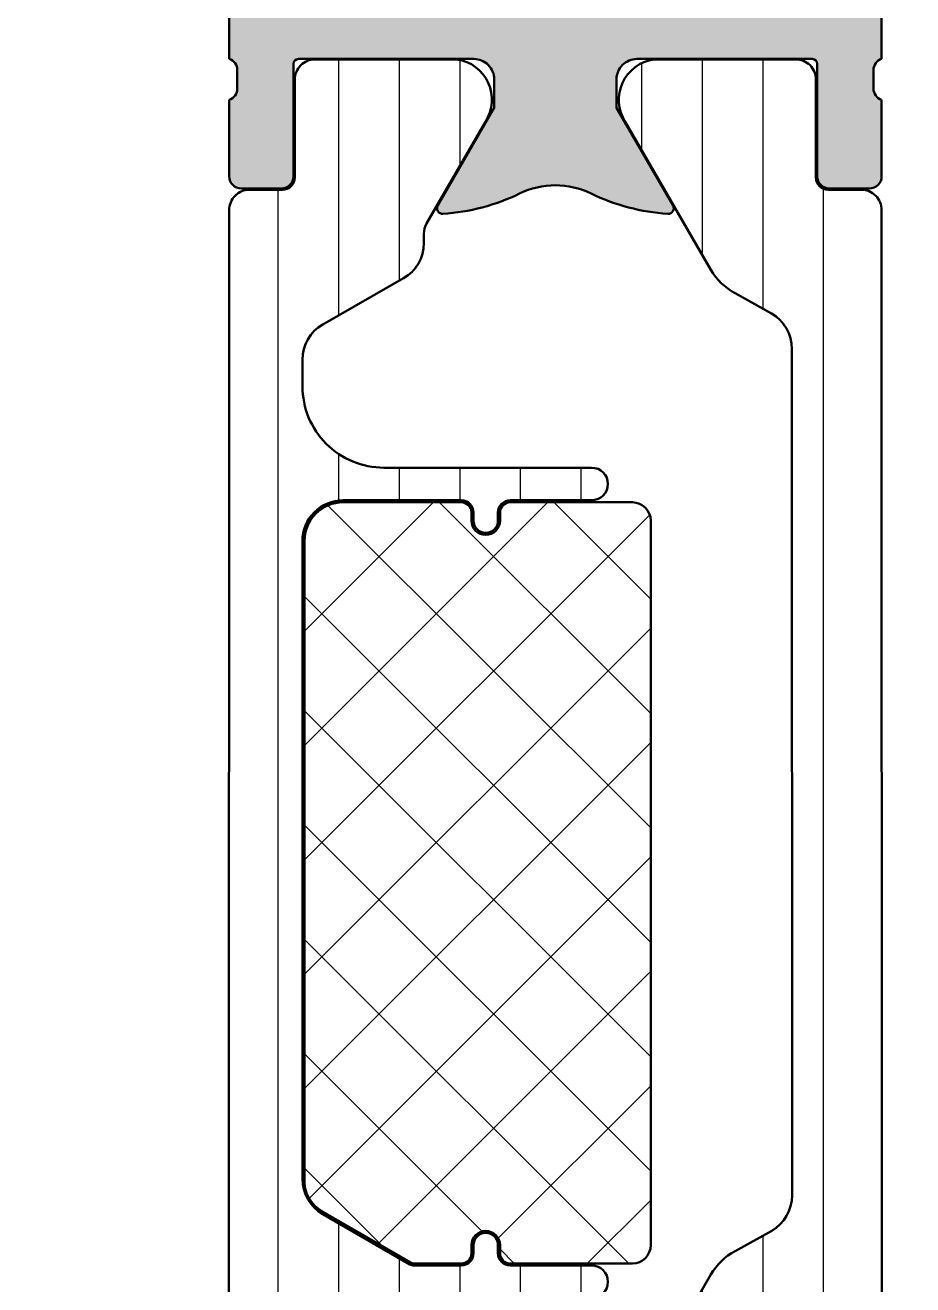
# Model space of a CAD drawing. Extents: x 0 to 76, y 0 to 83.8.
# Drawn here: x 25 to 46.76, y 21.42 to 52.33 of the extents above; entities that cross this region are included whole.
import ezdxf

# ---------------------------------------------------------------- set-up
doc = ezdxf.new("R2010")
doc.units = 0
for name, color, linetype, lineweight in [('0S-Alu contour', 7, 'Continuous', 50), ('0S-Alu hatch', 252, 'Continuous', 25), ('0S-Plastic contour', 254, 'Continuous', 50), ('0S-Plastic hatch', 253, 'Continuous', 25), ('0S-PT contour', 91, 'Continuous', 50), ('0S-PT hatch', 103, 'Continuous', 25)]:
    doc.layers.add(name, color=color, linetype=linetype, lineweight=lineweight)
pattern_1 = [(90, (0, 0), (-1.4859, 0), [])]

# ---------------------------------------------------------------- blocks, each defined once
blk = doc.blocks.new('188110__73A11EED_6D02_4D43_920F_D98E52073BBD_')
at = {"layer": '0S-Alu hatch'}
h = blk.add_hatch(color=256, dxfattribs=at)
edge = h.paths.add_edge_path()
edge.add_line((25.00006754422214, 80.4999984756112), (26.10004313015965, 79.40000000149011))
edge.add_line((26.10004313015965, 79.40000000149011), (26.70004923367527, 79.40000000149011))
edge.add_line((26.70004923367527, 79.40000000149011), (26.70004923367527, 80.90000000149011))
edge.add_ellipse((27.70008791774673, 80.89996143663254), major_axis=(-1.00003868481505, 0), ratio=1, start_angle=270.0022163482903, end_angle=359.9977904818039, ccw=False)
edge.add_line((27.70004923367527, 81.9000001206994), (29.00006754422215, 81.9000001206994))
edge.add_ellipse((29.00002168257582, 80.89995425905852), major_axis=(-1.000045862692467, 0), ratio=1, start_angle=180.0026207279867, end_angle=269.9973724417299, ccw=False)
edge.add_line((30.00006754422214, 80.90000000148846), (30.00003702664402, 74.90000000149011))
edge.add_ellipse((29.47506123431158, 74.40000000149011), major_axis=(-0.7249824705019245, 0), ratio=1, start_angle=136.395861616386, end_angle=223.6041383836141, ccw=False)
edge.add_line((30.00003702664402, 73.90000000149011), (30.00003702664402, 66.90000000149011))
edge.add_ellipse((29.00008427635166, 66.89995275275876), major_axis=(-0.9999527514086359, 0), ratio=1, start_angle=89.99904127429818, end_angle=180.0027072806921, ccw=False)
edge.add_line((29.00006754422215, 65.90000000149011), (27.70004923367527, 65.90000000149011))
edge.add_ellipse((27.7000690568231, 66.90001982463795), major_axis=(-1.000019823344312, 0), ratio=1, start_angle=0.0011357599706229848, end_angle=89.998864239807, ccw=False)
edge.add_line((26.70004923367527, 66.90000000149399), (26.70004923367527, 69.40000000149011))
edge.add_line((26.70004923367527, 69.40000000149011), (26.20004923367527, 69.40000000149011))
edge.add_arc((26.20008359924379, 68.3999656359216), 1.000034366158989, 90.00196893437207, 179.9980310656152)
edge.add_line((25.20004923367527, 68.40000000149034), (25.20004923367527, 62.69999542385339))
edge.add_arc((25.70005197454288, 62.699998164721), 0.5000027408751163, 180.0003140784807, 269.999685921429)
edge.add_line((25.70004923367526, 62.19999542385339), (26.20004923367527, 62.19999542385339))
edge.add_arc((26.20004649280767, 62.699998164721), 0.5000027408751163, 270.0003140785702, 359.9996859215192)
edge.add_line((26.70004923367527, 62.69999542385417), (26.70004923367527, 63.6999954238534))
edge.add_ellipse((27.20003635209909, 63.70000830542958), major_axis=(-0.4999871185897603, 0), ratio=1, start_angle=-90.00147615792758, end_angle=0.0014761580922026951, ccw=False)
edge.add_line((27.20004923367528, 64.1999954238534), (29.50006754422215, 64.1999954238534))
edge.add_ellipse((29.50004340446722, 63.69997128409846), major_axis=(-0.500024140337627, 0), ratio=1, start_angle=180.0027660786491, end_angle=269.99723392139543, ccw=False)
edge.add_line((30.00006754422214, 63.69999542385379), (30.0000370267483, 51.50004016059359))
edge.add_ellipse((29.92118855081943, 51.23247874854122), major_axis=(-0.2789376119775906, 0), ratio=1, start_angle=178.835410625902, end_angle=253.5801235805097, ccw=False)
edge.add_line((30.20006854422215, 51.22680947561971), (30.20006854422215, 50.77321547561971))
edge.add_ellipse((29.92120044857897, 50.76755481614266), major_axis=(-0.2789255417371575, 0), ratio=1, start_angle=106.4245945553563, end_angle=181.1628700728853, ccw=False)
edge.add_line((30.00006754422215, 50.50001147561971), (30.00006754422215, 48.62000047561121))
edge.add_arc((30.30006754422216, 48.62000047561121), 0.3000000000000158, 180, 269.9999999999993)
edge.add_line((30.30006754422216, 48.32000047561119), (31.28004186326493, 48.3200004756112))
edge.add_arc((31.28004186326493, 48.62000047561121), 0.3000000000000114, 270, 360)
edge.add_line((31.58004186326494, 48.62000047561121), (31.58004186326494, 51.37999847561118))
edge.add_ellipse((31.70003423387041, 51.37999847561118), major_axis=(-0.1199923706054733, 0), ratio=1, start_angle=270.0000000000034, end_angle=360, ccw=False)
edge.add_line((31.7000342338704, 51.49999084621666), (36.00003702664402, 51.49999084621668))
edge.add_ellipse((36.00004990889769, 51.00000372860872), major_axis=(-0.4999871177739147, 0), ratio=1, start_angle=179.9993980350858, end_angle=270.0014762355673, ccw=False)
edge.add_line((36.50003702664402, 50.99999847560919), (36.50003702664402, 50.29999389797449))
edge.add_line((36.50003702664402, 50.29999389797449), (35.11583307866022, 47.90247445817282))
edge.add_arc((35.23274660416193, 47.83497462443403), 0.1350000000000169, 150.0000814796221, 273.5758500061804)
edge.add_arc((34.92931728982066, 52.69050298406671), 4.999999999999906, 273.5758500061798, 296.0194624911526)
edge.add_ellipse((38.00005228543309, 46.39998737827407), major_axis=(-2.000000000000069, 0), ratio=1, start_angle=243.9805375088481, end_angle=296.0194624911526, ccw=False)
edge.add_arc((41.07078728104556, 52.69050298406675), 4.999999999999952, 243.9805375088468, 266.4241499938195)
edge.add_arc((40.76735796670424, 47.83497462443401), 0.1350000000000055, 266.4241499938192, 389.999918520385)
edge.add_line((40.88427149220593, 47.90247445817281), (39.50006754422215, 50.29999389797449))
edge.add_line((39.50006754422215, 50.29999389797449), (39.50006754422215, 50.99999847561122))
edge.add_ellipse((40.0000444809058, 51.00001390982674), major_axis=(-0.4999769369218777, 0), ratio=1, start_angle=-90.0026429832883, end_angle=0.0017687124012013555, ccw=False)
edge.add_line((40.00006754422215, 51.49999084621668), (44.3000628809943, 51.49999830221812))
edge.add_ellipse((44.3000628809943, 51.37999847561118), major_axis=(-0.1199998266069286, 0), ratio=1, start_angle=180, end_angle=269.9999999999966, ccw=False)
edge.add_line((44.42006270760122, 51.37999847561119), (44.42006270760123, 48.62000047561121))
edge.add_arc((44.72006270760124, 48.62000047561121), 0.3000000000000149, 180, 270)
edge.add_line((44.72006270760124, 48.3200004756112), (45.70003702664401, 48.3200004756112))
edge.add_arc((45.70003702664401, 48.62000047561121), 0.3000000000000114, 270, 360)
edge.add_line((46.00003702664402, 48.62000047561121), (46.00003702664401, 50.50001147561971))
edge.add_ellipse((46.07890412228719, 50.76755481614266), major_axis=(-0.2789255417371639, 0), ratio=1, start_angle=-1.1628700728853119, end_angle=73.57540544464138, ccw=False)
edge.add_line((45.80003602664401, 50.77321547561971), (45.80003602664401, 51.22680947561971))
edge.add_ellipse((46.07887347318704, 51.23247788361809), major_axis=(-0.2788950563274168, 0), ratio=1, start_angle=-73.5801235805111, end_angle=1.1645893740997053, ccw=False)
edge.add_line((46.00003702664402, 51.4999984756112), (46.00003702664402, 63.6999954238534))
edge.add_ellipse((46.50007135938994, 63.69996109110747), major_axis=(-0.5000343339245756, 0), ratio=1, start_angle=270.00393397274615, end_angle=359.9960660272659, ccw=False)
edge.add_line((46.50003702664402, 64.1999954238534), (48.80002481961277, 64.1999954238534))
edge.add_ellipse((48.80008485130126, 63.70005545554188), major_axis=(-0.4999399719157521, 0), ratio=1, start_angle=179.9931200492192, end_angle=270.00687995077146, ccw=False)
edge.add_line((49.30002481961277, 63.69999542385332), (49.30002481961277, 62.69999542385339))
edge.add_arc((49.80007477082868, 62.70004537506931), 0.5000499537107921, 180.0057234159238, 269.9942765840954)
edge.add_line((49.80002481961277, 62.19999542385339), (50.30002481961277, 62.19999542385339))
edge.add_arc((50.30006922487661, 62.69995101858956), 0.4999555967081668, 269.9949110796518, 360.0050889203089)
edge.add_line((50.80002481961277, 62.69999542385305), (50.80002481961277, 68.40000000149011))
edge.add_arc((49.800047266442, 68.40002244831933), 0.9999775534227083, 359.9987138623324, 450.0012861374472)
edge.add_line((49.80002481961277, 69.40000000149011), (49.30002481961277, 69.40000000149011))
edge.add_line((49.30002481961277, 69.40000000149011), (49.30002481961277, 66.90000000149011))
edge.add_ellipse((48.30006179330644, 66.89996302779645), major_axis=(-0.9999630269898847, 0), ratio=1, start_angle=89.9978814850715, end_angle=180.0021185150526, ccw=False)
edge.add_line((48.30002481961277, 65.90000000149011), (47.00003702664402, 65.90000000149011))
edge.add_ellipse((47.0000240648345, 66.8999870396806), major_axis=(-0.999987038274488, 0), ratio=1, start_angle=-0.0007426667733057002, end_angle=90.00074266660693, ccw=False)
edge.add_line((46.00003702664402, 66.90000000149303), (46.00003702664402, 73.90000000149011))
edge.add_ellipse((46.52504282592169, 74.40000000149011), major_axis=(-0.7250041994879663, 0), ratio=1, start_angle=-43.6025028992575, end_angle=43.602502899257615, ccw=False)
edge.add_line((46.00003702664401, 74.90000000149011), (46.00003702664402, 80.90000000149011))
edge.add_ellipse((47.00004293198047, 80.89999421536365), major_axis=(-1.00000590535319, 0), ratio=1, start_angle=270.00033834885755, end_angle=359.999668481771, ccw=False)
edge.add_line((47.00003702664401, 81.9000001206994), (48.30002481961277, 81.9000001206994))
edge.add_ellipse((48.30004294307529, 80.90001824415975), major_axis=(-0.9999818767038826, 0), ratio=1, start_angle=179.9989547529905, end_angle=270.001038416732, ccw=False)
edge.add_line((49.30002481961277, 80.90000000148856), (49.30002481961277, 79.40000000149011))
edge.add_line((49.30002481961277, 79.40000000149011), (49.90006144070651, 79.40000000149011))
edge.add_line((49.90006144070651, 79.40000000149011), (51.00003702664402, 80.4999984756112))
edge.add_line((51.00003702664402, 80.4999984756112), (51.00003702664402, 83.8))
edge.add_line((51.00003702664402, 83.8), (25.00006754422214, 83.8))
edge.add_line((25.00006754422214, 83.8), (25.00006754422214, 80.4999984756112))
edge = h.paths.add_edge_path()
edge.add_ellipse((32.30005169783425, 81.39999601145223), major_axis=(-0.4999963606566019, 0), ratio=1, start_angle=-90.0004170425878, end_angle=0.00041704286462618256, ccw=False)
edge.add_line((32.3000553371909, 81.89999237209558), (43.70001871609715, 81.9000000014901))
edge.add_ellipse((43.70001028875083, 81.39996105565606), major_axis=(-0.5000389459050733, 0), ratio=1, start_angle=180.0035883201383, end_angle=269.99903437246246, ccw=False)
edge.add_line((44.20004923367527, 81.39999237209558), (44.20004923367527, 53.70000305324907))
edge.add_ellipse((43.70002591571765, 53.70002637120554), major_axis=(-0.5000233185013218, 0), ratio=1, start_angle=90.00267191650698, end_angle=179.9973280836253, ccw=False)
edge.add_line((43.70004923367527, 53.20000305324793), (32.3000553371909, 53.20000305324793))
edge.add_ellipse((32.30004245561473, 53.69999017167176), major_axis=(-0.4999871185897719, 0), ratio=1, start_angle=-0.0014761580922026951, end_angle=90.0014761579261, ccw=False)
edge.add_line((31.8000553371909, 53.70000305324793), (31.80005533719089, 81.39999237209317))
at = {"layer": '0S-Alu contour', "color": 7}
for points in [[(49.30002481961277, 80.90000000148856), (49.30002481961277, 79.40000000149011), (49.90006144070651, 79.40000000149011), (51.00003702664402, 80.4999984756112), (51.00003702664402, 83.8), (25.00006754422214, 83.8), (25.00006754422214, 80.4999984756112)], [(27.70004923367527, 81.9000001206994), (29.00006754422215, 81.9000001206994)], [(32.3000553371909, 81.89999237209558), (43.70001871609715, 81.9000000014901)], [(47.00003702664401, 81.9000001206994), (48.30002481961277, 81.9000001206994)], [(31.8000553371909, 53.70000305324793), (31.80005533719089, 81.39999237209317)], [(44.20004923367527, 81.39999237209558), (44.20004923367527, 53.70000305324907)], [(25.00006754422214, 80.4999984756112), (26.10004313015965, 79.40000000149011), (26.70004923367527, 79.40000000149011), (26.70004923367527, 80.90000000149011)], [(30.00006754422214, 80.90000000148846), (30.00003702664402, 74.90000000149011)], [(46.00003702664401, 74.90000000149011), (46.00003702664402, 80.90000000149011)], [(30.00003702664402, 73.90000000149011), (30.00003702664402, 66.90000000149011)], [(46.00003702664402, 66.90000000149303), (46.00003702664402, 73.90000000149011)], [(26.70004923367527, 66.90000000149399), (26.70004923367527, 69.40000000149011), (26.20004923367527, 69.40000000149011)], [(49.80002481961277, 69.40000000149011), (49.30002481961277, 69.40000000149011), (49.30002481961277, 66.90000000149011)], [(25.20004923367527, 68.40000000149034), (25.20004923367527, 62.69999542385339)], [(50.80002481961277, 62.69999542385305), (50.80002481961277, 68.40000000149011)], [(29.00006754422215, 65.90000000149011), (27.70004923367527, 65.90000000149011)], [(48.30002481961277, 65.90000000149011), (47.00003702664402, 65.90000000149011)], [(27.20004923367528, 64.1999954238534), (29.50006754422215, 64.1999954238534)], [(46.50003702664402, 64.1999954238534), (48.80002481961277, 64.1999954238534)], [(26.70004923367527, 62.69999542385417), (26.70004923367527, 63.6999954238534)], [(30.00006754422214, 63.69999542385379), (30.0000370267483, 51.50004016059359)], [(46.00003702664402, 51.4999984756112), (46.00003702664402, 63.6999954238534)], [(49.30002481961277, 63.69999542385332), (49.30002481961277, 62.69999542385339)], [(25.70004923367526, 62.19999542385339), (26.20004923367527, 62.19999542385339)], [(49.80002481961277, 62.19999542385339), (50.30002481961277, 62.19999542385339)], [(43.70004923367527, 53.20000305324793), (32.3000553371909, 53.20000305324793)], [(31.58004186326494, 48.62000047561121), (31.58004186326494, 51.37999847561118)], [(31.7000342338704, 51.49999084621666), (36.00003702664402, 51.49999084621668)], [(40.00006754422215, 51.49999084621668), (44.3000628809943, 51.49999830221812)], [(44.42006270760122, 51.37999847561119), (44.42006270760123, 48.62000047561121)], [(30.20006854422215, 51.22680947561971), (30.20006854422215, 50.77321547561971)], [(36.50003702664402, 50.99999847560919), (36.50003702664402, 50.29999389797449), (35.11583307866022, 47.90247445817282)], [(40.88427149220593, 47.90247445817281), (39.50006754422215, 50.29999389797449), (39.50006754422215, 50.99999847561122)], [(45.80003602664401, 50.77321547561971), (45.80003602664401, 51.22680947561971)], [(30.00006754422215, 50.50001147561971), (30.00006754422215, 48.62000047561121)], [(46.00003702664402, 48.62000047561121), (46.00003702664401, 50.50001147561971)], [(30.30006754422216, 48.32000047561119), (31.28004186326493, 48.3200004756112)], [(44.72006270760124, 48.3200004756112), (45.70003702664401, 48.3200004756112)]]:
    blk.add_lwpolyline(points, dxfattribs=at)
at = {"layer": '0S-Alu contour', "color": 7, "extrusion": (0, 0, -1)}
for centre, radius, start, end in [((-27.70008791774673, 80.89996143663254), 1.00003868481505, 0.0022095181960893, 89.9977836517097), ((-29.00002168257582, 80.89995425905852), 1.000045862692467, 90.00262755827012, 179.9973792720133), ((-32.30005169783425, 81.39999601145223), 0.4999963606566019, 359.9995829571354, 90.00041704258778), ((-43.70001028875083, 81.39996105565606), 0.5000389459050733, 90.00096562753752, 179.9964116798617), ((-47.00004293198047, 80.89999421536365), 1.00000590535319, 0.0003315182290171, 89.99966165114242), ((-48.30004294307529, 80.90001824415975), 0.9999818767038826, 89.998961583268, 180.0010452470096), ((-29.47506123431158, 74.40000000149011), 0.7249824705019247, 136.3958616163859, 223.6041383836141), ((-46.52504282592169, 74.40000000149011), 0.7250041994879663, 316.3974971007424, 43.60250289925756), ((-27.7000690568231, 66.90001982463795), 1.000019823344312, 270.0011357601931, 359.9988642400294), ((-29.00008427635166, 66.89995275275876), 0.9999527514086359, 179.9972927193079, 270.0009587257018), ((-47.0000240648345, 66.8999870396806), 0.999987038274488, 269.9992573333931, 0.0007426667732808), ((-48.30006179330644, 66.89996302779645), 0.9999630269898847, 179.9978814849474, 270.0021185149285), ((-27.20003635209909, 63.70000830542958), 0.4999871185897603, 359.9985238419078, 90.00147615792763), ((-29.50004340446722, 63.69997128409846), 0.500024140337627, 90.00276607860458, 179.9972339213509), ((-46.50007135938994, 63.69996109110747), 0.5000343339245756, 0.0039339727341353, 89.99606602725385), ((-48.80008485130126, 63.70005545554188), 0.4999399719157522, 89.99312004922854, 180.0068799507809), ((-32.30004245561473, 53.69999017167176), 0.4999871185897719, 269.9985238420739, 0.0014761580921441), ((-43.70002591571765, 53.70002637120554), 0.5000233185013218, 180.0026719163748, 269.997328083493), ((-29.92118855081943, 51.23247874854122), 0.2789376119775906, 106.4198764194903, 181.1645893740981), ((-31.70003423387041, 51.37999847561118), 0.1199923706054733, 0, 89.99999999999662), ((-36.00004990889769, 51.00000372860872), 0.4999871177739148, 89.9985237644327, 180.0006019649143), ((-40.0000444809058, 51.00001390982674), 0.4999769369218777, 359.9982312875988, 90.00264298328827), ((-44.3000628809943, 51.37999847561118), 0.1199998266069286, 90.0000000000034, 180), ((-46.07887347318704, 51.23247788361809), 0.2788950563274168, 358.8354106259003, 73.58012358051123), ((-29.92120044857897, 50.76755481614266), 0.2789255417371575, 178.8371299271147, 253.5754054446437), ((-46.07890412228719, 50.76755481614266), 0.2789255417371639, 286.4245945553586, 1.162870072885284), ((-38.00005228543309, 46.39998737827407), 2.000000000000069, 63.98053750884742, 116.0194624911519)]:
    blk.add_arc(centre, radius, start, end, dxfattribs=at)
at = {"layer": '0S-Alu contour', "color": 7}
for centre, radius, start, end in [((26.20008359924379, 68.3999656359216), 1.000034366158989, 90.00196893437207, 179.9980310656152), ((49.800047266442, 68.40002244831933), 0.9999775534227083, 359.9987138623324, 90.00128613744727), ((25.70005197454288, 62.699998164721), 0.5000027408751163, 180.0003140784807, 269.999685921429), ((26.20004649280767, 62.699998164721), 0.5000027408751163, 270.0003140785702, 359.9996859215192), ((49.80007477082868, 62.70004537506931), 0.5000499537107921, 180.0057234159238, 269.9942765840954), ((50.30006922487661, 62.69995101858956), 0.4999555967081668, 269.9949110796518, 0.0050889203089253), ((30.30006754422216, 48.62000047561121), 0.3000000000000158, 180, 269.9999999999993), ((31.28004186326493, 48.62000047561121), 0.3000000000000114, 270, 0), ((44.72006270760124, 48.62000047561121), 0.3000000000000149, 180, 270), ((45.70003702664401, 48.62000047561121), 0.3000000000000114, 270, 0), ((34.92931728982066, 52.69050298406671), 4.999999999999906, 273.5758500061798, 296.0194624911526), ((41.07078728104556, 52.69050298406675), 4.999999999999952, 243.9805375088468, 266.4241499938195), ((35.23274660416193, 47.83497462443403), 0.1350000000000169, 150.0000814796221, 273.5758500061804), ((40.76735796670424, 47.83497462443401), 0.1350000000000055, 266.4241499938192, 29.99991852038501)]:
    blk.add_arc(centre, radius, start, end, dxfattribs=at)
blk = doc.blocks.new('284151__37331746_351D_4616_B207_01784C81C497___5EBAD73C_8FCA_4513_8191_C6A531EA2A94_')
at = {"layer": '0S-Plastic hatch'}
h = blk.add_hatch(dxfattribs=at)
h.set_pattern_fill('ANSI31', color=256, scale=0.4680000000000001, angle=45, style=0)
h.set_pattern_definition(pattern_1)
edge = h.paths.add_edge_path()
edge.add_line((29.99999930688776, 47.79003100783183), (29.99674226494619, 20.21002498787557))
edge.add_arc((30.49673958604417, 20.21002230896637), 0.4999973211051484, 179.999693017615, 270.0003069820253)
edge.add_line((30.49674226495336, 19.71002498786839), (31.30707359828668, 19.71002498786839))
edge.add_ellipse((31.30707359828667, 19.41002498786838), major_axis=(-0.3000000000000149, 0), ratio=1, start_angle=180, end_angle=269.9999999999993, ccw=False)
edge.add_line((31.60707359828669, 19.41002498786838), (31.60674164788967, 17.01002660493208))
edge.add_arc((32.11173762532828, 17.01502391251437), 0.5050207028550981, 180.5669654820281, 270.5675704443997)
edge.add_line((32.11674026495336, 16.5100279878684), (35.58328176305284, 16.5100279878684))
edge.add_arc((35.44097111406149, 17.49984606259124), 0.9999960709244696, 278.1816080518995, 392.727016099841)
edge.add_line((36.28222376305283, 18.04048098786839), (34.84324225325281, 20.53287041562356))
edge.add_ellipse((35.2762549699832, 20.78287038992312), major_axis=(-0.5000000000000137, 0), ratio=1, start_angle=0, end_angle=29.999996599344627, ccw=False)
edge.add_line((34.77625496998319, 20.78287038992312), (34.77625496998309, 20.89485616174543))
edge.add_ellipse((34.97601501198112, 20.89485616174544), major_axis=(-0.199760041998033, 0), ratio=1, start_angle=270.0000000000041, end_angle=360, ccw=False)
edge.add_line((34.9760150119811, 21.09461620374348), (38.88932186888238, 21.09461620374345))
edge.add_arc((38.88932186888235, 21.49413628773944), 0.3995200839959949, 270.0000000000041, 449.9999999999959)
edge.add_line((38.88932186888238, 21.89365637173544), (36.89172144890242, 21.89365637173544))
edge.add_ellipse((36.89172144890238, 22.19329643473244), major_axis=(-0.2996400629969997, 0), ratio=1, start_angle=0, end_angle=90.00000000000807, ccw=False)
edge.add_line((36.59208138590538, 22.19329643473244), (36.59208138590543, 22.39305647673039))
edge.add_arc((36.29244132290839, 22.39305647673046), 0.2996400629970424, 0, 180)
edge.add_line((35.99280125991135, 22.39305647673046), (35.99280125991138, 22.19329643473237))
edge.add_ellipse((35.69316119691441, 22.19329643473237), major_axis=(-0.2996400629969642, 0), ratio=1, start_angle=89.99999999999062, end_angle=180, ccw=False)
edge.add_line((35.69316119691436, 21.89365637173541), (34.53045625920263, 21.89365637173544))
edge.add_ellipse((34.53045625920286, 22.09341641336493), major_axis=(-0.1997600416294851, 0), ratio=1, start_angle=59.99999999993361, end_angle=89.99999999993281, ccw=False)
edge.add_line((34.43057623838792, 21.92041914265287), (32.29579863505288, 23.15314193446745))
edge.add_ellipse((32.79138860211026, 24.01434242023629), major_axis=(-0.9936174777732217, 0), ratio=1, start_angle=-0.6764750291013115, end_angle=60.08111811892081, ccw=False)
edge.add_line((31.79784037795338, 24.02607350761685), (31.79784037795338, 39.67230010955752))
edge.add_ellipse((32.79664058794332, 39.67230010955752), major_axis=(-0.9988002099899446, 0), ratio=1, start_angle=269.99999999999795, end_angle=360, ccw=False)
edge.add_line((32.79664058794336, 40.67110031954746), (35.69316119691442, 40.67110031954744))
edge.add_ellipse((35.6931611969145, 40.37146025655048), major_axis=(-0.2996400629969571, 0), ratio=1, start_angle=180, end_angle=270.00000000001495, ccw=False)
edge.add_line((35.99280125991145, 40.37146025655054), (35.99280125991132, 40.17170021455246))
edge.add_arc((36.29244132290836, 40.17170021455245), 0.2996400629970424, 180, 360)
edge.add_line((36.5920813859054, 40.17170021455249), (36.5920813859054, 40.37146025655039))
edge.add_ellipse((36.89172144890239, 40.37146025655053), major_axis=(-0.2996400629969926, 0), ratio=1, start_angle=270.0000000000177, end_angle=360, ccw=False)
edge.add_line((36.89172144890231, 40.67110031954753), (38.88932186888244, 40.6711003195475))
edge.add_arc((38.88932186888239, 41.07062040354349), 0.3995200839959807, 270.0000000000061, 450.0000000000061)
edge.add_line((38.88932186888235, 41.47014048753947), (33.7954407979334, 41.47014048753923))
edge.add_ellipse((33.79544079793331, 43.46774090751916), major_axis=(-1.997600419979924, 0), ratio=1, start_angle=0, end_angle=90.00000000000239, ccw=False)
edge.add_line((31.79784037795339, 43.46774090751916), (31.79784037795329, 44.11991188122832))
edge.add_ellipse((32.79664113377662, 44.11991188122813), major_axis=(-0.9988007558233247, 0), ratio=1, start_angle=299.9999999999911, end_angle=360, ccw=False)
edge.add_line((32.29724075586509, 44.98489870909031), (34.27685478430132, 46.11703758609423))
edge.add_arc((33.77745475999306, 46.98202398783527), 0.9988002099899655, 299.9999946553975, 360)
edge.add_line((34.77625496998302, 46.98202398783536), (34.77625496998312, 47.21154424289115))
edge.add_ellipse((35.2762549699832, 47.21154424289093), major_axis=(-0.5000000000000853, 0), ratio=1, start_angle=330.0000034006573, end_angle=360, ccw=False)
edge.add_line((34.84324225325274, 47.46154421719052), (36.28548080498723, 49.95957500783185))
edge.add_arc((35.4442281559959, 50.500209933109), 0.9999960709244641, 327.2729839001593, 441.8183919481005)
edge.add_line((35.58653880498724, 51.49002800783184), (32.10999730688775, 51.49002800783184))
edge.add_arc((32.10999466726268, 50.99003203039323), 0.4999959774455833, 89.99969751881494, 180.0003024817733)
edge.add_line((31.60999868982407, 50.99002939076815), (31.6103306402211, 48.59003100783183))
edge.add_ellipse((31.31033064022108, 48.59003100783183), major_axis=(-0.3000000000000114, 0), ratio=1, start_angle=89.99999999999937, end_angle=180, ccw=False)
edge.add_line((31.31033064022108, 48.29003100783182), (30.49999930688776, 48.29003100783183))
edge.add_arc((30.49999662797856, 47.79003368674103), 0.499997321097979, 89.99969301797341, 180.0003069823849)
at = {"layer": '0S-Plastic contour', "color": 7}
for points in [[(35.58653880498724, 51.49002800783184), (32.10999730688775, 51.49002800783184)], [(31.60999868982407, 50.99002939076815), (31.6103306402211, 48.59003100783183)], [(34.84324225325274, 47.46154421719052), (36.28548080498723, 49.95957500783185)], [(31.31033064022108, 48.29003100783182), (30.49999930688776, 48.29003100783183)], [(29.99999930688776, 47.79003100783183), (29.99674226494619, 20.21002498787557)], [(34.77625496998302, 46.98202398783536), (34.77625496998312, 47.21154424289115)], [(32.29724075586509, 44.98489870909031), (34.27685478430132, 46.11703758609423)], [(31.79784037795339, 43.46774090751916), (31.79784037795329, 44.11991188122832)], [(38.88932186888235, 41.47014048753947), (33.7954407979334, 41.47014048753923)], [(32.79664058794336, 40.67110031954746), (35.69316119691442, 40.67110031954744)], [(36.89172144890231, 40.67110031954753), (38.88932186888244, 40.6711003195475)], [(35.99280125991145, 40.37146025655054), (35.99280125991132, 40.17170021455246)], [(36.5920813859054, 40.17170021455249), (36.5920813859054, 40.37146025655039)], [(31.79784037795338, 24.02607350761685), (31.79784037795338, 39.67230010955752)], [(34.43057623838792, 21.92041914265287), (32.29579863505288, 23.15314193446745)], [(35.99280125991135, 22.39305647673046), (35.99280125991138, 22.19329643473237)], [(36.59208138590538, 22.19329643473244), (36.59208138590543, 22.39305647673039)], [(35.69316119691436, 21.89365637173541), (34.53045625920263, 21.89365637173544)], [(38.88932186888238, 21.89365637173544), (36.89172144890242, 21.89365637173544)], [(34.9760150119811, 21.09461620374348), (38.88932186888238, 21.09461620374345)], [(34.77625496998319, 20.78287038992312), (34.77625496998309, 20.89485616174543)], [(36.28222376305283, 18.04048098786839), (34.84324225325281, 20.53287041562356)], [(30.49674226495336, 19.71002498786839), (31.30707359828668, 19.71002498786839)], [(31.60707359828669, 19.41002498786838), (31.60674164788967, 17.01002660493208)], [(32.11674026495336, 16.5100279878684), (35.58328176305284, 16.5100279878684)]]:
    blk.add_lwpolyline(points, dxfattribs=at)
for centre, radius, start, end in [((32.10999466726268, 50.99003203039323), 0.4999959774455833, 89.99969751881494, 180.0003024817733), ((35.4442281559959, 50.500209933109), 0.9999960709244641, 327.2729839001593, 81.8183919481005), ((30.49999662797856, 47.79003368674103), 0.499997321097979, 89.99969301797341, 180.0003069823849), ((33.77745475999306, 46.98202398783527), 0.9988002099899655, 299.9999946553975, 0), ((38.88932186888239, 41.07062040354349), 0.3995200839959807, 270.0000000000061, 90.00000000000612), ((36.29244132290836, 40.17170021455245), 0.2996400629970424, 180, 0), ((36.29244132290839, 22.39305647673046), 0.2996400629970424, 0, 180), ((38.88932186888235, 21.49413628773944), 0.3995200839959949, 270.0000000000041, 89.99999999999594), ((30.49673958604417, 20.21002230896637), 0.4999973211051484, 179.999693017615, 270.0003069820253), ((35.44097111406149, 17.49984606259124), 0.9999960709244696, 278.1816080518995, 32.72701609984102), ((32.11173762532828, 17.01502391251437), 0.5050207028550981, 180.5669654820281, 270.5675704443997)]:
    blk.add_arc(centre, radius, start, end, dxfattribs=at)
at = {"layer": '0S-Plastic contour', "color": 7, "extrusion": (0, 0, -1)}
for centre, radius, start, end in [((-31.31033064022108, 48.59003100783183), 0.3000000000000114, 180, 270.0000000000007), ((-35.2762549699832, 47.21154424289093), 0.5000000000000853, 0, 29.99999659934269), ((-32.79664113377662, 44.11991188122813), 0.998800755823325, 0, 60.00000000000894), ((-33.79544079793331, 43.46774090751916), 1.997600419979924, 269.9999999999976, 0), ((-32.79664058794332, 39.67230010955752), 0.9988002099899446, 0, 90.00000000000205), ((-35.6931611969145, 40.37146025655048), 0.2996400629969571, 89.99999999998506, 180), ((-36.89172144890239, 40.37146025655053), 0.2996400629969926, 0, 89.99999999998234), ((-32.79138860211026, 24.01434242023629), 0.9936174777732217, 299.9188818810793, 0.6764750291012418), ((-35.69316119691441, 22.19329643473237), 0.2996400629969642, 180, 270.0000000000095), ((-36.89172144890238, 22.19329643473244), 0.2996400629969997, 269.9999999999919, 0), ((-34.53045625920286, 22.09341641336493), 0.1997600416294851, 270.0000000000672, 300.0000000000664), ((-34.97601501198112, 20.89485616174544), 0.199760041998033, 0, 89.99999999999594), ((-35.2762549699832, 20.78287038992312), 0.5000000000000137, 330.0000034006554, 0), ((-31.30707359828667, 19.41002498786838), 0.3000000000000149, 90.00000000000067, 180)]:
    blk.add_arc(centre, radius, start, end, dxfattribs=at)
blk = doc.blocks.new('284151__1CDA4927_500E_4449_A2B0_3B32F3932A30___2944F3FC_1F27_40F2_815A_D28FB39D8C25_')
at = {"layer": '0S-Plastic hatch'}
h = blk.add_hatch(dxfattribs=at)
h.set_pattern_fill('ANSI31', color=256, scale=0.4680000000000001, angle=45, style=0)
h.set_pattern_definition(pattern_1)
edge = h.paths.add_edge_path()
edge.add_line((45.99997017547695, 47.79003100783173), (46.00322721741852, 20.21002498787547))
edge.add_ellipse((45.50322989632053, 20.21002230896629), major_axis=(-0.4999973211051626, 0), ratio=1, start_angle=89.99969301797631, end_angle=180.000306982385, ccw=False)
edge.add_line((45.50322721741135, 19.7100249878683), (44.69289588407803, 19.71002498786829))
edge.add_arc((44.69289588407804, 19.41002498786827), 0.3000000000000185, 90.00000000000136, 180)
edge.add_line((44.39289588407802, 19.41002498786827), (44.39322783447504, 17.01002660493197))
edge.add_ellipse((43.88823185703643, 17.01502391251425), major_axis=(-0.5050207028550908, 0), ratio=1, start_angle=89.43242955559953, end_angle=179.4330345179745, ccw=False)
edge.add_line((43.88322921741134, 16.51002798786828), (40.41668771931187, 16.51002798786829))
edge.add_ellipse((40.5589983683032, 17.49984606259114), major_axis=(-0.9999960709244676, 0), ratio=1, start_angle=-32.727016099841194, end_angle=81.8183919481013, ccw=False)
edge.add_line((39.71774571931187, 18.04048098786829), (41.81451365413689, 21.67219008046127))
edge.add_ellipse((43.11355180432791, 20.92219015756279), major_axis=(-1.499999999999808, 0), ratio=1, start_angle=297.9942546357577, end_angle=330.0000034006593, ccw=False)
edge.add_line((42.40947727073656, 22.24668215495181), (43.30322621741134, 22.74836098786831))
edge.add_arc((42.80322780871322, 23.61438778231315), 1.000000408698464, 299.9998812007991, 360.0000455150246)
edge.add_line((43.80322821741136, 23.61438857670052), (43.79997117547696, 44.38566900783172))
edge.add_arc((42.79997076677882, 44.38566821338688), 1.000000408698472, 4.55150246153e-05, 60.00011879920013)
edge.add_line((43.29996917547696, 45.25169500783174), (42.40622022880219, 45.75337384074821))
edge.add_ellipse((43.11029476239348, 47.07786583813726), major_axis=(-1.499999999999815, 0), ratio=1, start_angle=29.999996599342523, end_angle=62.00574536424449, ccw=False)
edge.add_line((41.81125661220248, 46.32786591523873), (39.71448867737748, 49.95957500783174))
edge.add_ellipse((40.55574132636883, 50.5002099331089), major_axis=(-0.9999960709244797, 0), ratio=1, start_angle=-81.81839194809982, end_angle=32.727016099840625, ccw=False)
edge.add_line((40.41343067737747, 51.49002800783176), (43.88997217547696, 51.49002800783174))
edge.add_ellipse((43.88997481510201, 50.99003203039311), major_axis=(-0.4999959774455975, 0), ratio=1, start_angle=179.9996975182268, end_angle=270.00030248118344, ccw=False)
edge.add_line((44.38997079254064, 50.99002939076291), (44.38963884214362, 48.59003100783173))
edge.add_arc((44.68963884214363, 48.59003100783174), 0.3000000000000043, 180, 270)
edge.add_line((44.68963884214363, 48.29003100783173), (45.49997017547695, 48.29003100783173))
edge.add_ellipse((45.49997285438616, 47.79003368674093), major_axis=(-0.4999973210979719, 0), ratio=1, start_angle=179.9996930176151, end_angle=270.000306982027, ccw=False)
at = {"layer": '0S-Plastic contour', "color": 7}
for points in [[(40.41343067737747, 51.49002800783176), (43.88997217547696, 51.49002800783174)], [(44.38997079254064, 50.99002939076291), (44.38963884214362, 48.59003100783173)], [(41.81125661220248, 46.32786591523873), (39.71448867737748, 49.95957500783174)], [(44.68963884214363, 48.29003100783173), (45.49997017547695, 48.29003100783173)], [(45.99997017547695, 47.79003100783173), (46.00322721741852, 20.21002498787547)], [(43.29996917547696, 45.25169500783174), (42.40622022880219, 45.75337384074821)], [(43.80322821741136, 23.61438857670052), (43.79997117547696, 44.38566900783172)], [(42.40947727073656, 22.24668215495181), (43.30322621741134, 22.74836098786831)], [(39.71774571931187, 18.04048098786829), (41.81451365413689, 21.67219008046127)], [(45.50322721741135, 19.7100249878683), (44.69289588407803, 19.71002498786829)], [(44.39289588407802, 19.41002498786827), (44.39322783447504, 17.01002660493197)], [(43.88322921741134, 16.51002798786828), (40.41668771931187, 16.51002798786829)]]:
    blk.add_lwpolyline(points, dxfattribs=at)
at = {"layer": '0S-Plastic contour', "color": 7, "extrusion": (0, 0, -1)}
for centre, radius, start, end in [((-40.55574132636883, 50.5002099331089), 0.9999960709244797, 327.2729839001594, 81.81839194809982), ((-43.88997481510201, 50.99003203039311), 0.4999959774455975, 89.99969751881657, 180.0003024817733), ((-45.49997285438616, 47.79003368674093), 0.4999973210979719, 89.999693017973, 180.0003069823849), ((-43.11029476239348, 47.07786583813726), 1.499999999999815, 297.9942546357555, 330.0000034006575), ((-43.11355180432791, 20.92219015756279), 1.499999999999808, 29.99999659934069, 62.00574536424229), ((-45.50322989632053, 20.21002230896629), 0.4999973211051626, 179.999693017615, 270.0003069820237), ((-40.5589983683032, 17.49984606259114), 0.9999960709244676, 278.1816080518987, 32.7270160998412), ((-43.88823185703643, 17.01502391251425), 0.5050207028550908, 180.5669654820256, 270.5675704444005)]:
    blk.add_arc(centre, radius, start, end, dxfattribs=at)
at = {"layer": '0S-Plastic contour', "color": 7}
for centre, radius, start, end in [((44.68963884214363, 48.59003100783174), 0.3000000000000043, 180, 270), ((42.79997076677882, 44.38566821338688), 1.000000408698472, 4.55150246153e-05, 60.00011879920013), ((42.80322780871322, 23.61438778231315), 1.000000408698464, 299.9998812007991, 4.55150246153e-05), ((44.69289588407804, 19.41002498786827), 0.3000000000000185, 90.00000000000136, 180)]:
    blk.add_arc(centre, radius, start, end, dxfattribs=at)
blk = doc.blocks.new('371790__3FB15CAD_4908_4110_84BA_26EE0EE46E1D_')
at = {"layer": '0S-PT hatch'}
h = blk.add_hatch(dxfattribs=at)
h.set_pattern_fill('ANSI37', color=256, scale=0.625, angle=90, style=0)
h.set_pattern_definition([(135, (0, 0), (-1.403165018917055, -1.403165018917055), []), (225, (0, 0), (1.403165018917055, -1.403165018917055), [])])
edge = h.paths.add_edge_path()
edge.add_line((40.33752218386739, 40.17170021455246), (40.33752218386739, 22.39305647673053))
edge.add_ellipse((39.88812207887238, 22.39305647673054), major_axis=(-0.4494001049950143, 0), ratio=1, start_angle=90.00000000000091, end_angle=180, ccw=False)
edge.add_line((39.88812207887239, 21.94365637173552), (36.89172144890237, 21.94365637173541))
edge.add_ellipse((36.8917214489024, 22.19329643473241), major_axis=(-0.2496400629970025, 0), ratio=1, start_angle=0, end_angle=89.99999999999193, ccw=False)
edge.add_line((36.6420813859054, 22.19329643473242), (36.6420813859054, 22.39305647673053))
edge.add_arc((36.29244132290839, 22.39305647673052), 0.3496400629970111, 0, 180)
edge.add_line((35.94280125991138, 22.39305647673052), (35.94280125991144, 22.19329643473249))
edge.add_ellipse((35.69316119691445, 22.19329643473251), major_axis=(-0.2496400629969884, 0), ratio=1, start_angle=89.99999999999352, end_angle=180, ccw=False)
edge.add_line((35.69316119691442, 21.94365637173552), (34.53045625920254, 21.94365637173552))
edge.add_ellipse((34.53045625920245, 22.09341641336514), major_axis=(-0.1497600416296159, 0), ratio=1, start_angle=60.009133501483404, end_angle=90.0000000000353, ccw=False)
edge.add_line((34.455596914136, 21.96370847789037), (32.29686578329444, 23.21301573615451))
edge.add_ellipse((32.70908550442444, 23.97165812652767), major_axis=(-0.863402209262632, 0), ratio=1, start_angle=-4.050931685638204, end_angle=61.48189137880712, ccw=False)
edge.add_line((31.84784037795332, 24.03265162691375), (31.84784037795338, 39.67230010955752))
edge.add_ellipse((32.79664058794337, 39.67230010955754), major_axis=(-0.9488002099899865, 0), ratio=1, start_angle=269.99999999999875, end_angle=360, ccw=False)
edge.add_line((32.79664058794339, 40.62110031954753), (35.69316119691448, 40.62110031954753))
edge.add_ellipse((35.69316119691449, 40.37146025655058), major_axis=(-0.2496400629969457, 0), ratio=1, start_angle=180, end_angle=270.00000000000324, ccw=False)
edge.add_line((35.94280125991144, 40.37146025655057), (35.94280125991144, 40.17170021455246))
edge.add_arc((36.29244132290839, 40.17170021455245), 0.3496400629969543, 180, 360)
edge.add_line((36.64208138590534, 40.17170021455245), (36.6420813859054, 40.37146025655057))
edge.add_ellipse((36.89172144890231, 40.37146025655061), major_axis=(-0.2496400629969102, 0), ratio=1, start_angle=270.00000000000165, end_angle=360, ccw=False)
edge.add_line((36.89172144890231, 40.62110031954753), (39.88812207887239, 40.62110031954753))
edge.add_ellipse((39.88812207887235, 40.17170021455249), major_axis=(-0.4494001049950426, 0), ratio=1, start_angle=180, end_angle=269.99999999999545, ccw=False)
at = {"layer": '0S-PT contour', "color": 7}
for points in [[(32.79664058794339, 40.62110031954753), (35.69316119691448, 40.62110031954753)], [(36.89172144890231, 40.62110031954753), (39.88812207887239, 40.62110031954753)], [(35.94280125991144, 40.37146025655057), (35.94280125991144, 40.17170021455246)], [(36.64208138590534, 40.17170021455245), (36.6420813859054, 40.37146025655057)], [(40.33752218386739, 40.17170021455246), (40.33752218386739, 22.39305647673053)], [(31.84784037795332, 24.03265162691375), (31.84784037795338, 39.67230010955752)], [(34.455596914136, 21.96370847789037), (32.29686578329444, 23.21301573615451)], [(35.94280125991138, 22.39305647673052), (35.94280125991144, 22.19329643473249)], [(36.6420813859054, 22.19329643473242), (36.6420813859054, 22.39305647673053)], [(35.69316119691442, 21.94365637173552), (34.53045625920254, 21.94365637173552)], [(39.88812207887239, 21.94365637173552), (36.89172144890237, 21.94365637173541)]]:
    blk.add_lwpolyline(points, dxfattribs=at)
at = {"layer": '0S-PT contour', "color": 7, "extrusion": (0, 0, -1)}
for centre, radius, start, end in [((-32.79664058794337, 39.67230010955754), 0.9488002099899865, 0, 90.00000000000126), ((-35.69316119691449, 40.37146025655058), 0.2496400629969457, 89.99999999999675, 180), ((-36.89172144890231, 40.37146025655061), 0.2496400629969102, 0, 89.99999999999837), ((-39.88812207887235, 40.17170021455249), 0.4494001049950427, 90.00000000000453, 180), ((-32.70908550442444, 23.97165812652767), 0.863402209262632, 298.5181086211929, 4.050931685638217), ((-39.88812207887238, 22.39305647673054), 0.4494001049950143, 180, 269.9999999999991), ((-34.53045625920245, 22.09341641336514), 0.1497600416296159, 269.9999999999647, 299.9908664985166), ((-35.69316119691445, 22.19329643473251), 0.2496400629969884, 180, 270.0000000000065), ((-36.8917214489024, 22.19329643473241), 0.2496400629970026, 270.0000000000081, 0)]:
    blk.add_arc(centre, radius, start, end, dxfattribs=at)
at = {"layer": '0S-PT contour', "color": 7}
for centre, radius, start, end in [((36.29244132290839, 40.17170021455245), 0.3496400629969543, 180, 0), ((36.29244132290839, 22.39305647673052), 0.3496400629970111, 0, 180)]:
    blk.add_arc(centre, radius, start, end, dxfattribs=at)
blk = doc.blocks.new('371790__DCD2BCBE_04A6_4F6D_8334_0EBC4A30B7A7_')
at = {"layer": '0S-Alu contour', "color": 7}
blk.add_blockref('188110__73A11EED_6D02_4D43_920F_D98E52073BBD_', (0, 0), dxfattribs=at)
at = {"layer": '0S-Plastic contour', "color": 7}
for name in ['284151__37331746_351D_4616_B207_01784C81C497___5EBAD73C_8FCA_4513_8191_C6A531EA2A94_', '284151__1CDA4927_500E_4449_A2B0_3B32F3932A30___2944F3FC_1F27_40F2_815A_D28FB39D8C25_']:
    blk.add_blockref(name, (0, 0), dxfattribs=at)
at = {"layer": '0S-PT contour', "color": 7}
blk.add_blockref('371790__3FB15CAD_4908_4110_84BA_26EE0EE46E1D_', (0, 0), dxfattribs=at)

msp = doc.modelspace()

# ---------------------------------------------------------------- block references
at = {"layer": '0S-Alu contour', "color": 7}
msp.add_blockref('371790__DCD2BCBE_04A6_4F6D_8334_0EBC4A30B7A7_', (0, 0), dxfattribs=at)

doc.saveas('drawing.dxf')
